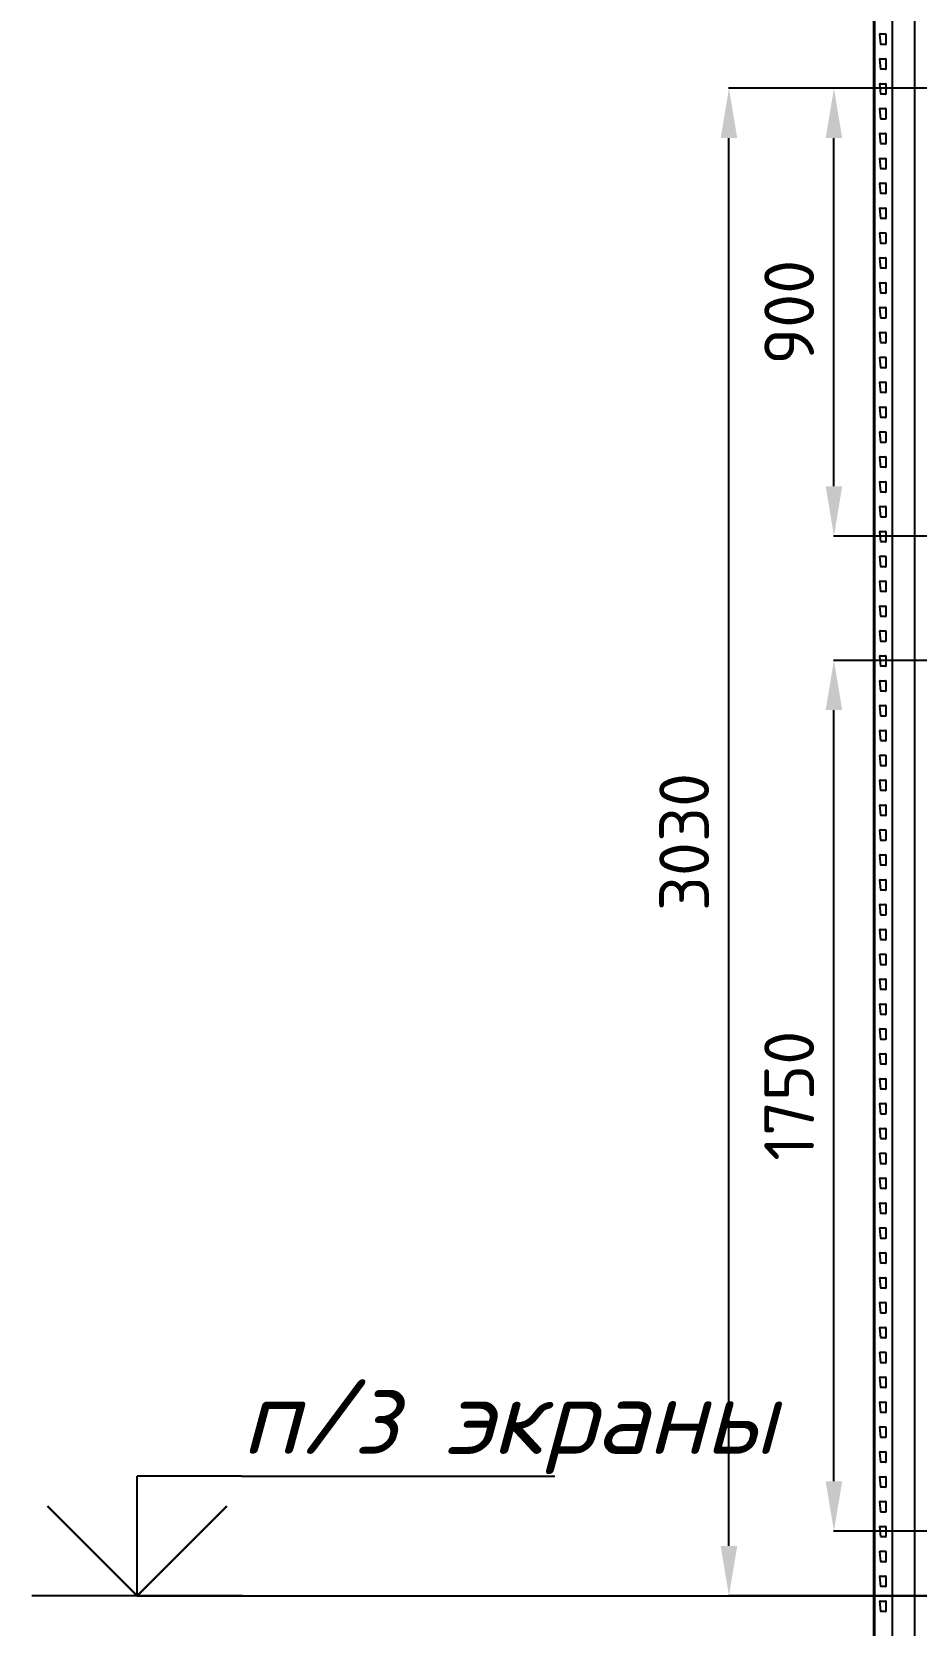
# Model space of a CAD drawing. Header units: millimetres. Extents: x 2140 to 223837, y 2113 to 170313.
# Drawn here: x 152619 to 154397, y 117532 to 120735 of the extents above; entities that cross this region are included whole.
import ezdxf
from ezdxf import colors
from ezdxf.entities.mleader import LeaderData, LeaderLine
from ezdxf.enums import TextEntityAlignment as Align
from ezdxf.math import Vec2, Vec3

# ---------------------------------------------------------------- set-up
doc = ezdxf.new("R2010")
doc.units = ezdxf.units.MM
for name, color, linetype in [('0_ANNOT_Dimensions', 7, 'Continuous'), ('2.Стойка', 7, 'Continuous'), ('Аннотации', 7, 'Continuous')]:
    doc.layers.add(name, color=color, linetype=linetype)
doc.styles.add('HILTI', font='isocpeui.ttf')
doc.styles.get("Standard").update_dxf_attribs({"font": 'isocpeur.ttf'})
doc.dimstyles.new('100', dxfattribs={"dimtxt": 100, "dimasz": 100, "dimexe": 1, "dimexo": 10, "dimgap": 40, "dimtad": 1, "dimdec": 0, "dimzin": 0, "dimdsep": 46, "dimtxsty": 'Standard', "dimcen": 0.09, "dimadec": 0, "dimazin": 0, "dimtfac": 1, "dimtdec": 0, "dimtofl": 0, "dimtmove": 0, "dimatfit": 3, "dimfxl": 1, "dimtolj": 1, "dimtzin": 0, "dimarcsym": 0})

# ---------------------------------------------------------------- blocks, each defined once
blk = doc.blocks.new('*U491')
at = {"layer": '2.Стойка', "color": 0, "linetype": 'ByBlock'}
for p, q in [((-120, 0), (-120, 12200)), ((-118, 0), (-118, 12200)), ((-82.7, 0), (-82.7, 12200)), ((-37.3, 0), (-37.3, 12200)), ((-106.1, 10980.5), (-108, 11000.5)), ((-107.5, 11001), (-96.5, 11001)), ((-96, 11000.5), (-96, 10980.5)), ((-122, 10965), (-118, 10965)), ((-120, 10970.5), (-118, 10970.5)), ((-120, 10959.5), (-118, 10959.5)), ((-96.5, 10980), (-105.6, 10980)), ((-106.1, 10930.5), (-108, 10950.5)), ((-107.5, 10951), (-96.5, 10951)), ((-96.5, 10930), (-105.6, 10930)), ((-96, 10950.5), (-96, 10930.5)), ((-122, 10915), (-118, 10915)), ((-120, 10920.5), (-118, 10920.5)), ((-120, 10909.5), (-118, 10909.5)), ((-106.1, 10880.5), (-108, 10900.5)), ((-107.5, 10901), (-96.5, 10901)), ((-96, 10900.5), (-96, 10880.5)), ((-122, 10865), (-118, 10865)), ((-120, 10870.5), (-118, 10870.5)), ((-120, 10859.5), (-118, 10859.5)), ((-96.5, 10880), (-105.6, 10880)), ((-106.1, 10830.5), (-108, 10850.5)), ((-107.5, 10851), (-96.5, 10851)), ((-96.5, 10830), (-105.6, 10830)), ((-96, 10850.5), (-96, 10830.5)), ((-122, 10815), (-118, 10815)), ((-120, 10820.5), (-118, 10820.5)), ((-120, 10809.5), (-118, 10809.5)), ((-106.1, 10780.5), (-108, 10800.5)), ((-107.5, 10801), (-96.5, 10801)), ((-96, 10800.5), (-96, 10780.5)), ((-122, 10765), (-118, 10765)), ((-120, 10770.5), (-118, 10770.5)), ((-96.5, 10780), (-105.6, 10780)), ((-120, 10759.5), (-118, 10759.5)), ((-106.1, 10730.5), (-108, 10750.5)), ((-107.5, 10751), (-96.5, 10751)), ((-96.5, 10730), (-105.6, 10730)), ((-96, 10750.5), (-96, 10730.5)), ((-122, 10715), (-118, 10715)), ((-120, 10720.5), (-118, 10720.5)), ((-120, 10709.5), (-118, 10709.5)), ((-106.1, 10680.5), (-108, 10700.5)), ((-107.5, 10701), (-96.5, 10701)), ((-96, 10700.5), (-96, 10680.5)), ((-122, 10665), (-118, 10665)), ((-120, 10670.5), (-118, 10670.5)), ((-96.5, 10680), (-105.6, 10680)), ((-120, 10659.5), (-118, 10659.5)), ((-106.1, 10630.5), (-108, 10650.5)), ((-107.5, 10651), (-96.5, 10651)), ((-96, 10650.5), (-96, 10630.5)), ((-122, 10615), (-118, 10615)), ((-120, 10620.5), (-118, 10620.5)), ((-120, 10609.5), (-118, 10609.5)), ((-107.5, 10601), (-96.5, 10601)), ((-96.5, 10630), (-105.6, 10630)), ((-120, 10570.5), (-118, 10570.5)), ((-106.1, 10580.5), (-108, 10600.5)), ((-96.5, 10580), (-105.6, 10580)), ((-96, 10600.5), (-96, 10580.5)), ((-122, 10565), (-118, 10565)), ((-120, 10559.5), (-118, 10559.5)), ((-106.1, 10530.5), (-108, 10550.5)), ((-107.5, 10551), (-96.5, 10551)), ((-96, 10550.5), (-96, 10530.5)), ((-122, 10515), (-118, 10515)), ((-120, 10520.5), (-118, 10520.5)), ((-120, 10509.5), (-118, 10509.5)), ((-96.5, 10530), (-105.6, 10530)), ((-106.1, 10480.5), (-108, 10500.5)), ((-107.5, 10501), (-96.5, 10501)), ((-96.5, 10480), (-105.6, 10480)), ((-96, 10500.5), (-96, 10480.5)), ((-122, 10465), (-118, 10465)), ((-120, 10470.5), (-118, 10470.5)), ((-120, 10459.5), (-118, 10459.5)), ((-106.1, 10430.5), (-108, 10450.5)), ((-107.5, 10451), (-96.5, 10451)), ((-96, 10450.5), (-96, 10430.5)), ((-122, 10415), (-118, 10415)), ((-120, 10420.5), (-118, 10420.5)), ((-120, 10409.5), (-118, 10409.5)), ((-96.5, 10430), (-105.6, 10430)), ((-106.1, 10380.5), (-108, 10400.5)), ((-107.5, 10401), (-96.5, 10401)), ((-96.5, 10380), (-105.6, 10380)), ((-96, 10400.5), (-96, 10380.5)), ((-122, 10365), (-118, 10365)), ((-120, 10370.5), (-118, 10370.5)), ((-120, 10359.5), (-118, 10359.5)), ((-106.1, 10330.5), (-108, 10350.5)), ((-107.5, 10351), (-96.5, 10351)), ((-96, 10350.5), (-96, 10330.5)), ((-122, 10315), (-118, 10315)), ((-120, 10320.5), (-118, 10320.5)), ((-96.5, 10330), (-105.6, 10330)), ((-120, 10309.5), (-118, 10309.5)), ((-106.1, 10280.5), (-108, 10300.5)), ((-107.5, 10301), (-96.5, 10301)), ((-96, 10300.5), (-96, 10280.5)), ((-122, 10265), (-118, 10265)), ((-120, 10270.5), (-118, 10270.5)), ((-120, 10259.5), (-118, 10259.5)), ((-106.1, 10230.5), (-108, 10250.5)), ((-107.5, 10251), (-96.5, 10251)), ((-96.5, 10280), (-105.6, 10280)), ((-96, 10250.5), (-96, 10230.5)), ((-120, 10220.5), (-118, 10220.5)), ((-96.5, 10230), (-105.6, 10230)), ((-122, 10215), (-118, 10215)), ((-120, 10209.5), (-118, 10209.5)), ((-106.1, 10180.5), (-108, 10200.5)), ((-107.5, 10201), (-96.5, 10201)), ((-96, 10200.5), (-96, 10180.5)), ((-122, 10165), (-118, 10165)), ((-120, 10170.5), (-118, 10170.5)), ((-120, 10159.5), (-118, 10159.5)), ((-96.5, 10180), (-105.6, 10180)), ((-120, 10120.5), (-118, 10120.5)), ((-106.1, 10130.5), (-108, 10150.5)), ((-107.5, 10151), (-96.5, 10151)), ((-96.5, 10130), (-105.6, 10130)), ((-96, 10150.5), (-96, 10130.5)), ((-122, 10115), (-118, 10115)), ((-120, 10109.5), (-118, 10109.5)), ((-106.1, 10080.5), (-108, 10100.5)), ((-107.5, 10101), (-96.5, 10101)), ((-96, 10100.5), (-96, 10080.5)), ((-122, 10065), (-118, 10065)), ((-120, 10070.5), (-118, 10070.5)), ((-120, 10059.5), (-118, 10059.5)), ((-96.5, 10080), (-105.6, 10080)), ((-106.1, 10030.5), (-108, 10050.5)), ((-107.5, 10051), (-96.5, 10051)), ((-96.5, 10030), (-105.6, 10030)), ((-96, 10050.5), (-96, 10030.5)), ((-122, 10015), (-118, 10015)), ((-120, 10020.5), (-118, 10020.5)), ((-120, 10009.5), (-118, 10009.5)), ((-106.1, 9980.5), (-108, 10000.5)), ((-107.5, 10001), (-96.5, 10001)), ((-96, 10000.5), (-96, 9980.5)), ((-122, 9965), (-118, 9965)), ((-120, 9970.5), (-118, 9970.5)), ((-96.5, 9980), (-105.6, 9980)), ((-120, 9959.5), (-118, 9959.5)), ((-106.1, 9930.5), (-108, 9950.5)), ((-107.5, 9951), (-96.5, 9951)), ((-96.5, 9930), (-105.6, 9930)), ((-96, 9950.5), (-96, 9930.5)), ((-122, 9915), (-118, 9915)), ((-120, 9920.5), (-118, 9920.5)), ((-120, 9909.5), (-118, 9909.5)), ((-106.1, 9880.5), (-108, 9900.5)), ((-107.5, 9901), (-96.5, 9901)), ((-96, 9900.5), (-96, 9880.5)), ((-122, 9865), (-118, 9865)), ((-120, 9870.5), (-118, 9870.5)), ((-96.5, 9880), (-105.6, 9880)), ((-120, 9859.5), (-118, 9859.5)), ((-106.1, 9830.5), (-108, 9850.5)), ((-107.5, 9851), (-96.5, 9851)), ((-96, 9850.5), (-96, 9830.5)), ((-122, 9815), (-118, 9815)), ((-120, 9820.5), (-118, 9820.5)), ((-120, 9809.5), (-118, 9809.5)), ((-106.1, 9780.5), (-108, 9800.5)), ((-107.5, 9801), (-96.5, 9801)), ((-96.5, 9830), (-105.6, 9830)), ((-96, 9800.5), (-96, 9780.5)), ((-120, 9770.5), (-118, 9770.5)), ((-96.5, 9780), (-105.6, 9780)), ((-122, 9765), (-118, 9765)), ((-120, 9759.5), (-118, 9759.5)), ((-106.1, 9730.5), (-108, 9750.5)), ((-107.5, 9751), (-96.5, 9751)), ((-96, 9750.5), (-96, 9730.5)), ((-122, 9715), (-118, 9715)), ((-120, 9720.5), (-118, 9720.5)), ((-120, 9709.5), (-118, 9709.5)), ((-96.5, 9730), (-105.6, 9730)), ((-106.1, 9680.5), (-108, 9700.5)), ((-107.5, 9701), (-96.5, 9701)), ((-96.5, 9680), (-105.6, 9680)), ((-96, 9700.5), (-96, 9680.5)), ((-122, 9665), (-118, 9665)), ((-120, 9670.5), (-118, 9670.5)), ((-120, 9659.5), (-118, 9659.5)), ((-106.1, 9630.5), (-108, 9650.5)), ((-107.5, 9651), (-96.5, 9651)), ((-96, 9650.5), (-96, 9630.5)), ((-122, 9615), (-118, 9615)), ((-120, 9620.5), (-118, 9620.5)), ((-120, 9609.5), (-118, 9609.5)), ((-96.5, 9630), (-105.6, 9630)), ((-106.1, 9580.5), (-108, 9600.5)), ((-107.5, 9601), (-96.5, 9601)), ((-96.5, 9580), (-105.6, 9580)), ((-96, 9600.5), (-96, 9580.5)), ((-122, 9565), (-118, 9565)), ((-120, 9570.5), (-118, 9570.5)), ((-120, 9559.5), (-118, 9559.5)), ((-106.1, 9530.5), (-108, 9550.5)), ((-107.5, 9551), (-96.5, 9551)), ((-96, 9550.5), (-96, 9530.5)), ((-122, 9515), (-118, 9515)), ((-120, 9520.5), (-118, 9520.5)), ((-96.5, 9530), (-105.6, 9530)), ((-120, 9509.5), (-118, 9509.5)), ((-106.1, 9480.5), (-108, 9500.5)), ((-107.5, 9501), (-96.5, 9501)), ((-96.5, 9480), (-105.6, 9480)), ((-96, 9500.5), (-96, 9480.5)), ((-122, 9465), (-118, 9465)), ((-120, 9470.5), (-118, 9470.5)), ((-120, 9459.5), (-118, 9459.5)), ((-106.1, 9430.5), (-108, 9450.5)), ((-107.5, 9451), (-96.5, 9451)), ((-96, 9450.5), (-96, 9430.5)), ((-120, 9420.5), (-118, 9420.5)), ((-96.5, 9430), (-105.6, 9430)), ((-122, 9415), (-118, 9415)), ((-120, 9409.5), (-118, 9409.5)), ((-106.1, 9380.5), (-108, 9400.5)), ((-107.5, 9401), (-96.5, 9401)), ((-96, 9400.5), (-96, 9380.5)), ((-122, 9365), (-118, 9365)), ((-120, 9370.5), (-118, 9370.5)), ((-120, 9359.5), (-118, 9359.5)), ((-96.5, 9380), (-105.6, 9380)), ((-120, 9320.5), (-118, 9320.5)), ((-106.1, 9330.5), (-108, 9350.5)), ((-107.5, 9351), (-96.5, 9351)), ((-96.5, 9330), (-105.6, 9330)), ((-96, 9350.5), (-96, 9330.5)), ((-122, 9315), (-118, 9315)), ((-120, 9309.5), (-118, 9309.5)), ((-106.1, 9280.5), (-108, 9300.5)), ((-107.5, 9301), (-96.5, 9301)), ((-96, 9300.5), (-96, 9280.5)), ((-122, 9265), (-118, 9265)), ((-120, 9270.5), (-118, 9270.5)), ((-120, 9259.5), (-118, 9259.5)), ((-96.5, 9280), (-105.6, 9280)), ((-106.1, 9230.5), (-108, 9250.5)), ((-107.5, 9251), (-96.5, 9251)), ((-96.5, 9230), (-105.6, 9230)), ((-96, 9250.5), (-96, 9230.5)), ((-122, 9215), (-118, 9215)), ((-120, 9220.5), (-118, 9220.5)), ((-120, 9209.5), (-118, 9209.5)), ((-106.1, 9180.5), (-108, 9200.5)), ((-107.5, 9201), (-96.5, 9201)), ((-96, 9200.5), (-96, 9180.5)), ((-122, 9165), (-118, 9165)), ((-120, 9170.5), (-118, 9170.5)), ((-120, 9159.5), (-118, 9159.5)), ((-96.5, 9180), (-105.6, 9180)), ((-106.1, 9130.5), (-108, 9150.5)), ((-107.5, 9151), (-96.5, 9151)), ((-96.5, 9130), (-105.6, 9130)), ((-96, 9150.5), (-96, 9130.5)), ((-122, 9115), (-118, 9115)), ((-120, 9120.5), (-118, 9120.5)), ((-120, 9109.5), (-118, 9109.5)), ((-106.1, 9080.5), (-108, 9100.5)), ((-107.5, 9101), (-96.5, 9101)), ((-96, 9100.5), (-96, 9080.5)), ((-122, 9065), (-118, 9065)), ((-120, 9070.5), (-118, 9070.5)), ((-96.5, 9080), (-105.6, 9080)), ((-120, 9059.5), (-118, 9059.5)), ((-106.1, 9030.5), (-108, 9050.5)), ((-107.5, 9051), (-96.5, 9051)), ((-96, 9050.5), (-96, 9030.5)), ((-122, 9015), (-118, 9015)), ((-120, 9020.5), (-118, 9020.5)), ((-120, 9009.5), (-118, 9009.5)), ((-106.1, 8980.5), (-108, 9000.5)), ((-107.5, 9001), (-96.5, 9001)), ((-96.5, 9030), (-105.6, 9030)), ((-96, 9000.5), (-96, 8980.5)), ((-120, 8970.5), (-118, 8970.5)), ((-96.5, 8980), (-105.6, 8980)), ((-122, 8965), (-118, 8965)), ((-120, 8959.5), (-118, 8959.5)), ((-106.1, 8930.5), (-108, 8950.5)), ((-107.5, 8951), (-96.5, 8951)), ((-96, 8950.5), (-96, 8930.5)), ((-122, 8915), (-118, 8915)), ((-120, 8920.5), (-118, 8920.5)), ((-120, 8909.5), (-118, 8909.5)), ((-96.5, 8930), (-105.6, 8930)), ((-106.1, 8880.5), (-108, 8900.5)), ((-107.5, 8901), (-96.5, 8901)), ((-96.5, 8880), (-105.6, 8880)), ((-96, 8900.5), (-96, 8880.5)), ((-122, 8865), (-118, 8865)), ((-120, 8870.5), (-118, 8870.5)), ((-120, 8859.5), (-118, 8859.5)), ((-106.1, 8830.5), (-108, 8850.5)), ((-107.5, 8851), (-96.5, 8851)), ((-96, 8850.5), (-96, 8830.5)), ((-122, 8815), (-118, 8815)), ((-120, 8820.5), (-118, 8820.5)), ((-120, 8809.5), (-118, 8809.5)), ((-96.5, 8830), (-105.6, 8830)), ((-106.1, 8780.5), (-108, 8800.5)), ((-107.5, 8801), (-96.5, 8801)), ((-96.5, 8780), (-105.6, 8780)), ((-96, 8800.5), (-96, 8780.5)), ((-122, 8765), (-118, 8765)), ((-120, 8770.5), (-118, 8770.5)), ((-120, 8759.5), (-118, 8759.5)), ((-106.1, 8730.5), (-108, 8750.5)), ((-107.5, 8751), (-96.5, 8751)), ((-96, 8750.5), (-96, 8730.5)), ((-122, 8715), (-118, 8715)), ((-120, 8720.5), (-118, 8720.5)), ((-96.5, 8730), (-105.6, 8730)), ((-120, 8709.5), (-118, 8709.5)), ((-106.1, 8680.5), (-108, 8700.5)), ((-107.5, 8701), (-96.5, 8701)), ((-96.5, 8680), (-105.6, 8680)), ((-96, 8700.5), (-96, 8680.5)), ((-122, 8665), (-118, 8665)), ((-120, 8670.5), (-118, 8670.5)), ((-120, 8659.5), (-118, 8659.5)), ((-106.1, 8630.5), (-108, 8650.5)), ((-107.5, 8651), (-96.5, 8651)), ((-96, 8650.5), (-96, 8630.5)), ((-122, 8615), (-118, 8615)), ((-120, 8620.5), (-118, 8620.5)), ((-96.5, 8630), (-105.6, 8630)), ((-120, 8609.5), (-118, 8609.5)), ((-106.1, 8580.5), (-108, 8600.5)), ((-107.5, 8601), (-96.5, 8601)), ((-96, 8600.5), (-96, 8580.5)), ((-122, 8565), (-118, 8565)), ((-120, 8570.5), (-118, 8570.5)), ((-120, 8559.5), (-118, 8559.5)), ((-107.5, 8551), (-96.5, 8551)), ((-96.5, 8580), (-105.6, 8580)), ((-120, 8520.5), (-118, 8520.5)), ((-106.1, 8530.5), (-108, 8550.5)), ((-96.5, 8530), (-105.6, 8530)), ((-96, 8550.5), (-96, 8530.5)), ((-122, 8515), (-118, 8515)), ((-120, 8509.5), (-118, 8509.5)), ((-106.1, 8480.5), (-108, 8500.5)), ((-107.5, 8501), (-96.5, 8501)), ((-96, 8500.5), (-96, 8480.5)), ((-122, 8465), (-118, 8465)), ((-120, 8470.5), (-118, 8470.5)), ((-120, 8459.5), (-118, 8459.5)), ((-96.5, 8480), (-105.6, 8480)), ((-106.1, 8430.5), (-108, 8450.5)), ((-107.5, 8451), (-96.5, 8451)), ((-96.5, 8430), (-105.6, 8430)), ((-96, 8450.5), (-96, 8430.5)), ((-122, 8415), (-118, 8415)), ((-120, 8420.5), (-118, 8420.5)), ((-120, 8409.5), (-118, 8409.5)), ((-106.1, 8380.5), (-108, 8400.5)), ((-107.5, 8401), (-96.5, 8401)), ((-96, 8400.5), (-96, 8380.5)), ((-122, 8365), (-118, 8365)), ((-120, 8370.5), (-118, 8370.5)), ((-120, 8359.5), (-118, 8359.5)), ((-96.5, 8380), (-105.6, 8380)), ((-106.1, 8330.5), (-108, 8350.5)), ((-107.5, 8351), (-96.5, 8351)), ((-96.5, 8330), (-105.6, 8330)), ((-96, 8350.5), (-96, 8330.5)), ((-122, 8315), (-118, 8315)), ((-120, 8320.5), (-118, 8320.5)), ((-120, 8309.5), (-118, 8309.5)), ((-106.1, 8280.5), (-108, 8300.5)), ((-107.5, 8301), (-96.5, 8301)), ((-96, 8300.5), (-96, 8280.5)), ((-122, 8265), (-118, 8265)), ((-120, 8270.5), (-118, 8270.5)), ((-96.5, 8280), (-105.6, 8280)), ((-120, 8259.5), (-118, 8259.5)), ((-106.1, 8230.5), (-108, 8250.5)), ((-107.5, 8251), (-96.5, 8251)), ((-96, 8250.5), (-96, 8230.5)), ((-122, 8215), (-118, 8215)), ((-120, 8220.5), (-118, 8220.5)), ((-120, 8209.5), (-118, 8209.5)), ((-106.1, 8180.5), (-108, 8200.5)), ((-107.5, 8201), (-96.5, 8201)), ((-96.5, 8230), (-105.6, 8230)), ((-96, 8200.5), (-96, 8180.5)), ((-120, 8170.5), (-118, 8170.5)), ((-96.5, 8180), (-105.6, 8180)), ((-122, 8165), (-118, 8165)), ((-120, 8159.5), (-118, 8159.5)), ((-106.1, 8130.5), (-108, 8150.5)), ((-107.5, 8151), (-96.5, 8151)), ((-96, 8150.5), (-96, 8130.5)), ((-122, 8115), (-118, 8115)), ((-120, 8120.5), (-118, 8120.5)), ((-120, 8109.5), (-118, 8109.5)), ((-96.5, 8130), (-105.6, 8130)), ((-120, 8070.5), (-118, 8070.5)), ((-106.1, 8080.5), (-108, 8100.5)), ((-107.5, 8101), (-96.5, 8101)), ((-96.5, 8080), (-105.6, 8080)), ((-96, 8100.5), (-96, 8080.5)), ((-122, 8065), (-118, 8065)), ((-120, 8059.5), (-118, 8059.5)), ((-106.1, 8030.5), (-108, 8050.5)), ((-107.5, 8051), (-96.5, 8051)), ((-96, 8050.5), (-96, 8030.5)), ((-122, 8015), (-118, 8015)), ((-120, 8020.5), (-118, 8020.5)), ((-120, 8009.5), (-118, 8009.5)), ((-96.5, 8030), (-105.6, 8030)), ((-106.1, 7980.5), (-108, 8000.5)), ((-107.5, 8001), (-96.5, 8001)), ((-96.5, 7980), (-105.6, 7980)), ((-96, 8000.5), (-96, 7980.5)), ((-122, 7965), (-118, 7965)), ((-120, 7970.5), (-118, 7970.5)), ((-120, 7959.5), (-118, 7959.5)), ((-106.1, 7930.5), (-108, 7950.5)), ((-107.5, 7951), (-96.5, 7951)), ((-96, 7950.5), (-96, 7930.5)), ((-122, 7915), (-118, 7915)), ((-120, 7920.5), (-118, 7920.5)), ((-96.5, 7930), (-105.6, 7930)), ((-120, 7909.5), (-118, 7909.5)), ((-106.1, 7880.5), (-108, 7900.5)), ((-107.5, 7901), (-96.5, 7901)), ((-96.5, 7880), (-105.6, 7880)), ((-96, 7900.5), (-96, 7880.5)), ((-122, 7865), (-118, 7865)), ((-120, 7870.5), (-118, 7870.5)), ((-120, 7859.5), (-118, 7859.5)), ((-106.1, 7830.5), (-108, 7850.5)), ((-107.5, 7851), (-96.5, 7851)), ((-96, 7850.5), (-96, 7830.5)), ((-122, 7815), (-118, 7815)), ((-120, 7820.5), (-118, 7820.5)), ((-96.5, 7830), (-105.6, 7830)), ((-120, 7809.5), (-118, 7809.5))]:
    blk.add_line(p, q, dxfattribs=at)
for centre, start, end in [((-107.5, 11000.5), 90, 185.4403), ((-96.5, 11000.5), 0, 90), ((-105.6, 10980.5), 185.4403, 270), ((-96.5, 10980.5), 270, 0), ((-107.5, 10950.5), 90, 185.4403), ((-105.6, 10930.5), 185.4403, 270), ((-96.5, 10950.5), 0, 90), ((-96.5, 10930.5), 270, 0), ((-107.5, 10900.5), 90, 185.4403), ((-96.5, 10900.5), 0, 90), ((-105.6, 10880.5), 185.4403, 270), ((-96.5, 10880.5), 270, 0), ((-107.5, 10850.5), 90, 185.4403), ((-105.6, 10830.5), 185.4403, 270), ((-96.5, 10850.5), 0, 90), ((-96.5, 10830.5), 270, 0), ((-107.5, 10800.5), 90, 185.4403), ((-96.5, 10800.5), 0, 90), ((-105.6, 10780.5), 185.4403, 270), ((-96.5, 10780.5), 270, 0), ((-107.5, 10750.5), 90, 185.4403), ((-105.6, 10730.5), 185.4403, 270), ((-96.5, 10750.5), 0, 90), ((-96.5, 10730.5), 270, 0), ((-107.5, 10700.5), 90, 185.4403), ((-96.5, 10700.5), 0, 90), ((-105.6, 10680.5), 185.4403, 270), ((-96.5, 10680.5), 270, 0), ((-107.5, 10650.5), 90, 185.4403), ((-96.5, 10650.5), 0, 90), ((-107.5, 10600.5), 90, 185.4403), ((-105.6, 10630.5), 185.4403, 270), ((-96.5, 10630.5), 270, 0), ((-96.5, 10600.5), 0, 90), ((-105.6, 10580.5), 185.4403, 270), ((-96.5, 10580.5), 270, 0), ((-107.5, 10550.5), 90, 185.4403), ((-96.5, 10550.5), 0, 90), ((-105.6, 10530.5), 185.4403, 270), ((-96.5, 10530.5), 270, 0), ((-107.5, 10500.5), 90, 185.4403), ((-105.6, 10480.5), 185.4403, 270), ((-96.5, 10500.5), 0, 90), ((-96.5, 10480.5), 270, 0), ((-107.5, 10450.5), 90, 185.4403), ((-96.5, 10450.5), 0, 90), ((-105.6, 10430.5), 185.4403, 270), ((-96.5, 10430.5), 270, 0), ((-107.5, 10400.5), 90, 185.4403), ((-105.6, 10380.5), 185.4403, 270), ((-96.5, 10400.5), 0, 90), ((-96.5, 10380.5), 270, 0), ((-107.5, 10350.5), 90, 185.4403), ((-96.5, 10350.5), 0, 90), ((-105.6, 10330.5), 185.4403, 270), ((-96.5, 10330.5), 270, 0), ((-107.5, 10300.5), 90, 185.4403), ((-105.6, 10280.5), 185.4403, 270), ((-96.5, 10300.5), 0, 90), ((-96.5, 10280.5), 270, 0), ((-107.5, 10250.5), 90, 185.4403), ((-96.5, 10250.5), 0, 90), ((-105.6, 10230.5), 185.4403, 270), ((-96.5, 10230.5), 270, 0), ((-107.5, 10200.5), 90, 185.4403), ((-96.5, 10200.5), 0, 90), ((-105.6, 10180.5), 185.4403, 270), ((-96.5, 10180.5), 270, 0), ((-107.5, 10150.5), 90, 185.4403), ((-105.6, 10130.5), 185.4403, 270), ((-96.5, 10150.5), 0, 90), ((-96.5, 10130.5), 270, 0), ((-107.5, 10100.5), 90, 185.4403), ((-96.5, 10100.5), 0, 90), ((-105.6, 10080.5), 185.4403, 270), ((-96.5, 10080.5), 270, 0), ((-107.5, 10050.5), 90, 185.4403), ((-105.6, 10030.5), 185.4403, 270), ((-96.5, 10050.5), 0, 90), ((-96.5, 10030.5), 270, 0), ((-107.5, 10000.5), 90, 185.4403), ((-96.5, 10000.5), 0, 90), ((-105.6, 9980.5), 185.4403, 270), ((-96.5, 9980.5), 270, 0), ((-107.5, 9950.5), 90, 185.4403), ((-105.6, 9930.5), 185.4403, 270), ((-96.5, 9950.5), 0, 90), ((-96.5, 9930.5), 270, 0), ((-107.5, 9900.5), 90, 185.4403), ((-96.5, 9900.5), 0, 90), ((-105.6, 9880.5), 185.4403, 270), ((-96.5, 9880.5), 270, 0), ((-107.5, 9850.5), 90, 185.4403), ((-96.5, 9850.5), 0, 90), ((-107.5, 9800.5), 90, 185.4403), ((-105.6, 9830.5), 185.4403, 270), ((-96.5, 9830.5), 270, 0), ((-96.5, 9800.5), 0, 90), ((-105.6, 9780.5), 185.4403, 270), ((-96.5, 9780.5), 270, 0), ((-107.5, 9750.5), 90, 185.4403), ((-96.5, 9750.5), 0, 90), ((-105.6, 9730.5), 185.4403, 270), ((-96.5, 9730.5), 270, 0), ((-107.5, 9700.5), 90, 185.4403), ((-105.6, 9680.5), 185.4403, 270), ((-96.5, 9700.5), 0, 90), ((-96.5, 9680.5), 270, 0), ((-107.5, 9650.5), 90, 185.4403), ((-96.5, 9650.5), 0, 90), ((-105.6, 9630.5), 185.4403, 270), ((-96.5, 9630.5), 270, 0), ((-107.5, 9600.5), 90, 185.4403), ((-105.6, 9580.5), 185.4403, 270), ((-96.5, 9600.5), 0, 90), ((-96.5, 9580.5), 270, 0), ((-107.5, 9550.5), 90, 185.4403), ((-96.5, 9550.5), 0, 90), ((-105.6, 9530.5), 185.4403, 270), ((-96.5, 9530.5), 270, 0), ((-107.5, 9500.5), 90, 185.4403), ((-105.6, 9480.5), 185.4403, 270), ((-96.5, 9500.5), 0, 90), ((-96.5, 9480.5), 270, 0), ((-107.5, 9450.5), 90, 185.4403), ((-96.5, 9450.5), 0, 90), ((-105.6, 9430.5), 185.4403, 270), ((-96.5, 9430.5), 270, 0), ((-107.5, 9400.5), 90, 185.4403), ((-96.5, 9400.5), 0, 90), ((-105.6, 9380.5), 185.4403, 270), ((-96.5, 9380.5), 270, 0), ((-107.5, 9350.5), 90, 185.4403), ((-105.6, 9330.5), 185.4403, 270), ((-96.5, 9350.5), 0, 90), ((-96.5, 9330.5), 270, 0), ((-107.5, 9300.5), 90, 185.4403), ((-96.5, 9300.5), 0, 90), ((-105.6, 9280.5), 185.4403, 270), ((-96.5, 9280.5), 270, 0), ((-107.5, 9250.5), 90, 185.4403), ((-105.6, 9230.5), 185.4403, 270), ((-96.5, 9250.5), 0, 90), ((-96.5, 9230.5), 270, 0), ((-107.5, 9200.5), 90, 185.4403), ((-96.5, 9200.5), 0, 90), ((-105.6, 9180.5), 185.4403, 270), ((-96.5, 9180.5), 270, 0), ((-107.5, 9150.5), 90, 185.4403), ((-105.6, 9130.5), 185.4403, 270), ((-96.5, 9150.5), 0, 90), ((-96.5, 9130.5), 270, 0), ((-107.5, 9100.5), 90, 185.4403), ((-96.5, 9100.5), 0, 90), ((-105.6, 9080.5), 185.4403, 270), ((-96.5, 9080.5), 270, 0), ((-107.5, 9050.5), 90, 185.4403), ((-96.5, 9050.5), 0, 90), ((-107.5, 9000.5), 90, 185.4403), ((-105.6, 9030.5), 185.4403, 270), ((-96.5, 9030.5), 270, 0), ((-96.5, 9000.5), 0, 90), ((-105.6, 8980.5), 185.4403, 270), ((-96.5, 8980.5), 270, 0), ((-107.5, 8950.5), 90, 185.4403), ((-96.5, 8950.5), 0, 90), ((-105.6, 8930.5), 185.4403, 270), ((-96.5, 8930.5), 270, 0), ((-107.5, 8900.5), 90, 185.4403), ((-105.6, 8880.5), 185.4403, 270), ((-96.5, 8900.5), 0, 90), ((-96.5, 8880.5), 270, 0), ((-107.5, 8850.5), 90, 185.4403), ((-96.5, 8850.5), 0, 90), ((-105.6, 8830.5), 185.4403, 270), ((-96.5, 8830.5), 270, 0), ((-107.5, 8800.5), 90, 185.4403), ((-105.6, 8780.5), 185.4403, 270), ((-96.5, 8800.5), 0, 90), ((-96.5, 8780.5), 270, 0), ((-107.5, 8750.5), 90, 185.4403), ((-96.5, 8750.5), 0, 90), ((-105.6, 8730.5), 185.4403, 270), ((-96.5, 8730.5), 270, 0), ((-107.5, 8700.5), 90, 185.4403), ((-105.6, 8680.5), 185.4403, 270), ((-96.5, 8700.5), 0, 90), ((-96.5, 8680.5), 270, 0), ((-107.5, 8650.5), 90, 185.4403), ((-96.5, 8650.5), 0, 90), ((-105.6, 8630.5), 185.4403, 270), ((-96.5, 8630.5), 270, 0), ((-107.5, 8600.5), 90, 185.4403), ((-96.5, 8600.5), 0, 90), ((-107.5, 8550.5), 90, 185.4403), ((-105.6, 8580.5), 185.4403, 270), ((-96.5, 8580.5), 270, 0), ((-96.5, 8550.5), 0, 90), ((-105.6, 8530.5), 185.4403, 270), ((-96.5, 8530.5), 270, 0), ((-107.5, 8500.5), 90, 185.4403), ((-96.5, 8500.5), 0, 90), ((-105.6, 8480.5), 185.4403, 270), ((-96.5, 8480.5), 270, 0), ((-107.5, 8450.5), 90, 185.4403), ((-105.6, 8430.5), 185.4403, 270), ((-96.5, 8450.5), 0, 90), ((-96.5, 8430.5), 270, 0), ((-107.5, 8400.5), 90, 185.4403), ((-96.5, 8400.5), 0, 90), ((-105.6, 8380.5), 185.4403, 270), ((-96.5, 8380.5), 270, 0), ((-107.5, 8350.5), 90, 185.4403), ((-105.6, 8330.5), 185.4403, 270), ((-96.5, 8350.5), 0, 90), ((-96.5, 8330.5), 270, 0), ((-107.5, 8300.5), 90, 185.4403), ((-96.5, 8300.5), 0, 90), ((-105.6, 8280.5), 185.4403, 270), ((-96.5, 8280.5), 270, 0), ((-107.5, 8250.5), 90, 185.4403), ((-96.5, 8250.5), 0, 90), ((-107.5, 8200.5), 90, 185.4403), ((-105.6, 8230.5), 185.4403, 270), ((-96.5, 8230.5), 270, 0), ((-96.5, 8200.5), 0, 90), ((-105.6, 8180.5), 185.4403, 270), ((-96.5, 8180.5), 270, 0), ((-107.5, 8150.5), 90, 185.4403), ((-96.5, 8150.5), 0, 90), ((-105.6, 8130.5), 185.4403, 270), ((-96.5, 8130.5), 270, 0), ((-107.5, 8100.5), 90, 185.4403), ((-105.6, 8080.5), 185.4403, 270), ((-96.5, 8100.5), 0, 90), ((-96.5, 8080.5), 270, 0), ((-107.5, 8050.5), 90, 185.4403), ((-96.5, 8050.5), 0, 90), ((-105.6, 8030.5), 185.4403, 270), ((-96.5, 8030.5), 270, 0), ((-107.5, 8000.5), 90, 185.4403), ((-105.6, 7980.5), 185.4403, 270), ((-96.5, 8000.5), 0, 90), ((-96.5, 7980.5), 270, 0), ((-107.5, 7950.5), 90, 185.4403), ((-96.5, 7950.5), 0, 90), ((-105.6, 7930.5), 185.4403, 270), ((-96.5, 7930.5), 270, 0), ((-107.5, 7900.5), 90, 185.4403), ((-105.6, 7880.5), 185.4403, 270), ((-96.5, 7900.5), 0, 90), ((-96.5, 7880.5), 270, 0), ((-107.5, 7850.5), 90, 185.4403), ((-96.5, 7850.5), 0, 90), ((-105.6, 7830.5), 185.4403, 270), ((-96.5, 7830.5), 270, 0)]:
    blk.add_arc(centre, 0.5, start, end, dxfattribs=at)
blk = doc.blocks.new('*D1092')
at = {"layer": '0_ANNOT_Dimensions', "color": 0, "lineweight": -2, "transparency": 16777216}
for p, q in [((154502.2, 119471.3), (154231, 119471.3)), ((154232, 117821.3), (154232, 119371.3)), ((154502.2, 117721.3), (154231, 117721.3))]:
    blk.add_line(p, q, dxfattribs=at)
at = {"layer": '0_ANNOT_Dimensions', "color": 0, "transparency": 16777216}
for points in [[(154215.3, 119371.3), (154248.7, 119371.3), (154232, 119471.3)], [(154215.3, 117821.3), (154248.7, 117821.3), (154232, 117721.3)]]:
    blk.add_solid(points, dxfattribs=at)
at = {"layer": 'Defpoints', "color": 0, "transparency": 16777216}
for p in [(154232, 119471.3), (154512.2, 119471.3), (154512.2, 117721.3)]:
    blk.add_point(p, dxfattribs=at)
at = {"layer": '0_ANNOT_Dimensions', "color": 0, "transparency": 16777216, "insert": (154142, 118596.3), "char_height": 100, "attachment_point": 5, "rotation": 90}
blk.add_mtext('\\A1;1750', dxfattribs=at)
blk = doc.blocks.new('*D1093')
at = {"layer": '0_ANNOT_Dimensions', "color": 0, "lineweight": -2, "transparency": 16777216}
for p, q in [((154502.2, 120621.3), (154231, 120621.3)), ((154232, 119821.3), (154232, 120521.3)), ((154502.2, 119721.3), (154231, 119721.3))]:
    blk.add_line(p, q, dxfattribs=at)
at = {"layer": '0_ANNOT_Dimensions', "color": 0, "transparency": 16777216}
for points in [[(154215.3, 120521.3), (154248.7, 120521.3), (154232, 120621.3)], [(154215.3, 119821.3), (154248.7, 119821.3), (154232, 119721.3)]]:
    blk.add_solid(points, dxfattribs=at)
at = {"layer": 'Defpoints', "color": 0, "transparency": 16777216}
for p in [(154232, 120621.3), (154512.2, 120621.3), (154512.2, 119721.3)]:
    blk.add_point(p, dxfattribs=at)
at = {"layer": '0_ANNOT_Dimensions', "color": 0, "transparency": 16777216, "insert": (154142, 120171.3), "char_height": 100, "attachment_point": 5, "rotation": 90}
blk.add_mtext('\\A1;900', dxfattribs=at)
blk = doc.blocks.new('*U756')
at = {"color": 0, "linetype": 'Continuous', "lineweight": -2}
for p, q in [((0, 0), (0, 4)), ((3.5, 4), (0, 4)), ((3.5, 4), (14, 4)), ((3.529, 0), (-3.529, 0))]:
    blk.add_line(p, q, dxfattribs=at)
at = {"color": 0, "linetype": 'Continuous', "lineweight": 30}
for p, q in [((-3, 3), (0, 0)), ((0, 0), (3, 3))]:
    blk.add_line(p, q, dxfattribs=at)
at = {"color": 0, "linetype": 'Continuous', "lineweight": -2, "style": 'HILTI'}
blk.add_attdef('ОТМЕТКА', (3.5, 4.75), '', height=2.5, dxfattribs=at)
blk.add_attdef('Комментарий', text='', height=2.5, dxfattribs=at).set_placement((3.5, 3.5), align=Align.TOP_LEFT)
blk = doc.blocks.new('*U1116')
at = {"color": 6}
blk.add_line((-1179, -217.5), (1390.7, -217.5), dxfattribs=at)
at = {"color": 6, "xscale": 60, "yscale": 60, "zscale": 60}
blk.add_blockref('*U756', (-1179, -217.5), dxfattribs=at).add_auto_attribs({'ОТМЕТКА': 'п/з экраны'})
blk = doc.blocks.new('*U1117')
at = {"color": 0, "linetype": 'ByBlock', "lineweight": -2, "transparency": 16777216}
blk.add_blockref('*U1116', (0, 4000), dxfattribs=at)
blk = doc.blocks.new('*D1565')
at = {"layer": '0_ANNOT_Dimensions', "color": 0, "lineweight": -2, "transparency": 16777216}
for p, q in [((154502.2, 120621.3), (154019.9, 120621.3)), ((154020.9, 117691.3), (154020.9, 120521.3)), ((154502.2, 117591.3), (154019.9, 117591.3))]:
    blk.add_line(p, q, dxfattribs=at)
at = {"layer": '0_ANNOT_Dimensions', "color": 0, "transparency": 16777216}
for points in [[(154004.2, 120521.3), (154037.5, 120521.3), (154020.9, 120621.3)], [(154004.2, 117691.3), (154037.5, 117691.3), (154020.9, 117591.3)]]:
    blk.add_solid(points, dxfattribs=at)
at = {"layer": 'Defpoints', "color": 0, "transparency": 16777216}
for p in [(154020.9, 120621.3), (154512.2, 120621.3), (154512.2, 117591.3)]:
    blk.add_point(p, dxfattribs=at)
at = {"layer": '0_ANNOT_Dimensions', "color": 0, "transparency": 16777216, "insert": (153930.9, 119106.3), "char_height": 100, "attachment_point": 5, "rotation": 90}
blk.add_mtext('\\A1;3030', dxfattribs=at)

msp = doc.modelspace()

# ---------------------------------------------------------------- block references
msp.add_blockref('*U1117', (154010, 113808.8))
at = {"layer": '2.Стойка', "color": 0}
msp.add_blockref('*U491', (154432.2, 109729.5), dxfattribs=at)

# ---------------------------------------------------------------- dimensions: what is measured, and where the dimension line sits
at = {"layer": '0_ANNOT_Dimensions'}
for base, p1, p2, picture, middle in [((154020.9, 120621.3), (154512.2, 117591.3), (154512.2, 120621.3), '*D1565', (153930.9, 119106.3)), ((154232, 120621.3), (154512.2, 119721.3), (154512.2, 120621.3), '*D1093', (154142, 120171.3)), ((154232, 119471.3), (154512.2, 117721.3), (154512.2, 119471.3), '*D1092', (154142, 118596.3))]:
    dim = msp.add_linear_dim(base=base, p1=p1, p2=p2, angle=90, dimstyle='100', dxfattribs=at)
    dim.commit()
    dim.dimension.update_dxf_attribs({"geometry": picture, "text_midpoint": middle})

# ---------------------------------------------------------------- leaders
at = {"layer": 'Аннотации', "color": 1}
ml = msp.add_multileader_mtext('Standard', dxfattribs=at)
ml.set_content('\\A1;{\\fISOCPEUR|b1|i0|c204|p34;ВНИМАНИЕ!\\P}Утвердить кол-во ярусов и высоту рамы при запуске заказа!', color=1)
ml.set_leader_properties()
ml.build(insert=Vec2(0, 0))
ml.multileader.update_dxf_attribs({"text_left_attachment_type": 5, "text_right_attachment_type": 5, "arrow_head_size": 150})
ctx = ml.context
ctx.base_point, ctx.char_height, ctx.arrow_head_size, ctx.landing_gap_size, ctx.plane_origin = Vec3(153070.8, 122269.2), 150, 150, 50, Vec3(156559.9, 123339.5)
ctx.left_attachment, ctx.right_attachment = 5, 5
notes = []
notes.append((ctx, [(1, (1, 1, 0), (159111.3, 122269.2), (-1, 0), 8, [(0, [(160298.3, 121388.9)], 0, [])])]))
ctx.mtext.insert, ctx.mtext.flow_direction = Vec3(153120.8, 122714.2), 5
for ctx, leaders in notes:
    for number, flags, end, landing, length, lines in leaders:
        leader = LeaderData()
        leader.index, (leader.has_last_leader_line, leader.has_dogleg_vector, leader.attachment_direction) = number, flags
        leader.last_leader_point, leader.dogleg_vector, leader.dogleg_length = Vec3(end), Vec3(landing), length
        for number, points, colour, breaks in lines:
            line = LeaderLine()
            line.index, line.vertices, line.color, line.breaks = number, Vec3.list(points), colors.encode_raw_color(colour), breaks
            leader.lines.append(line)
        ctx.leaders.append(leader)

doc.saveas('drawing.dxf')
